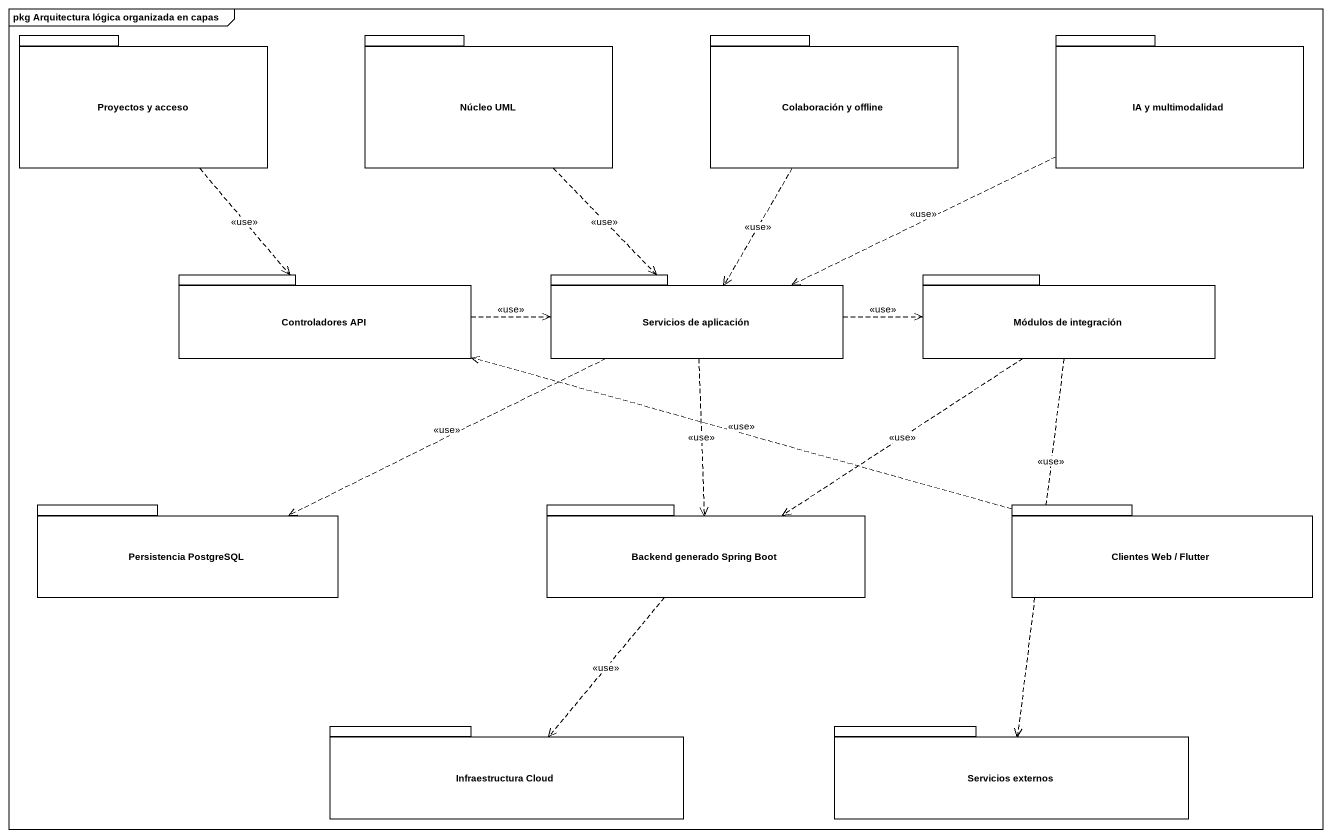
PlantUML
@startuml
mainframe pkg Arquitectura lógica organizada en capas
package "Proyectos y acceso" as Proyectos_y_acceso {
}
package "Núcleo UML" as Núcleo_UML {
}
package "Colaboración y offline" as Colaboración_y_offline {
}
package "IA y multimodalidad" as IA_y_multimodalidad {
}
package "Controladores API" as Controladores_API {
}
package "Servicios de aplicación" as Servicios_de_aplicación {
}
package "Módulos de integración" as Módulos_de_integración {
}
package "Persistencia PostgreSQL" as Persistencia_PostgreSQL {
}
package "Backend generado Spring Boot" as Backend_generado_Spring_Boot {
}
package "Clientes Web / Flutter" as Clientes_Web_Flutter {
}
package "Infraestructura Cloud" as Infraestructura_Cloud {
}
package "Servicios externos" as Servicios_externos {
}
Proyectos_y_acceso ..> Controladores_API : <<use>>
Núcleo_UML ..> Servicios_de_aplicación : <<use>>
Colaboración_y_offline ..> Servicios_de_aplicación : <<use>>
IA_y_multimodalidad .left.> Servicios_de_aplicación : <<use>>
Controladores_API .right.> Servicios_de_aplicación : <<use>>
Servicios_de_aplicación .right.> Módulos_de_integración : <<use>>
Servicios_de_aplicación .left.> Persistencia_PostgreSQL : <<use>>
Servicios_de_aplicación ..> Backend_generado_Spring_Boot : <<use>>
Módulos_de_integración ..> Backend_generado_Spring_Boot : <<use>>
Módulos_de_integración ..> Servicios_externos : <<use>>
Backend_generado_Spring_Boot ..> Infraestructura_Cloud : <<use>>
Clientes_Web_Flutter .left.> Controladores_API : <<use>>
@enduml
